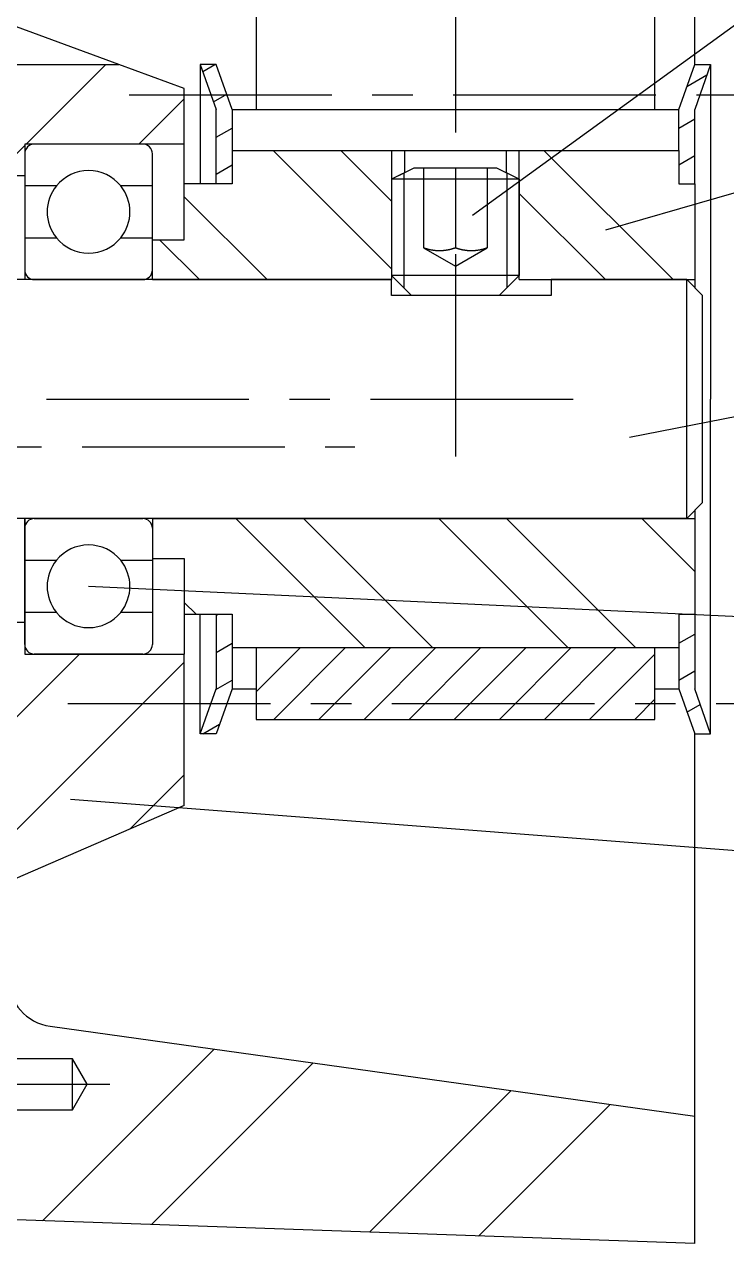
# Model space of a CAD drawing. Header units: millimetres. Extents: x 1 to 584, y 10 to 410.
# Drawn here: x 438.5 to 482.6, y 106.5 to 183 of the extents above; entities that cross this region are included whole.
import ezdxf

# ---------------------------------------------------------------- set-up
doc = ezdxf.new("R2010")
doc.units = ezdxf.units.MM
doc.linetypes.add('CENTERX2', pattern=[20.32, 12.7, -2.54, 2.54, -2.54])
for name, color, linetype in [('PIECE26', 179, 'Continuous'), ('PIECE27', 179, 'Continuous'), ('PIECE35', 179, 'Continuous'), ('PIECE8', 179, 'Continuous'), ('PIECE_29_', 179, 'Continuous'), ('PIECE_31_', 179, 'Continuous'), ('PIECE_6_', 179, 'Continuous'), ('PIECE_9_', 179, 'Continuous'), ('REP╚RES', 179, 'Continuous')]:
    doc.layers.add(name, color=color, linetype=linetype)

msp = doc.modelspace()

# ---------------------------------------------------------------- linework, layer by layer
at = {"layer": 'PIECE26', "color": 7}
for p, q in [((450.554, 180.534), (449.554, 180.534)), ((449.554, 180.534), (450.554, 177.709)), ((449.554, 180.534), (449.554, 173.034)), ((449.708, 180.098), (450.464, 180.534)), ((451.554, 177.709), (450.554, 180.534)), ((479.554, 177.709), (480.554, 180.534)), ((480.063, 179.148), (481.32, 179.874)), ((480.554, 180.534), (481.554, 180.534)), ((481.554, 180.534), (480.554, 177.709)), ((481.554, 180.534), (481.554, 159.534)), ((450.387, 178.181), (451.217, 178.66)), ((450.554, 173.034), (450.554, 177.709)), ((451.554, 177.709), (451.554, 175.133)), ((451.554, 177.709), (479.554, 177.709)), ((479.554, 175.133), (479.554, 177.709)), ((480.554, 173.034), (480.554, 177.709)), ((479.554, 176.545), (480.554, 177.122)), ((450.554, 175.968), (451.554, 176.545)), ((451.554, 175.133), (451.554, 173.034)), ((451.554, 175.133), (462.354, 175.133)), ((454.136, 175.133), (461.554, 167.715)), ((458.379, 175.133), (461.554, 171.958)), ((461.554, 175.133), (461.554, 173.334)), ((462.354, 175.133), (462.354, 173.734)), ((462.354, 175.133), (468.754, 175.133)), ((468.754, 173.734), (468.754, 175.133)), ((468.754, 175.133), (479.554, 175.133)), ((469.554, 173.334), (469.554, 175.133)), ((471.107, 175.133), (479.205, 167.034)), ((479.554, 175.133), (479.554, 173.034)), ((479.554, 174.236), (480.554, 174.813)), ((450.554, 173.658), (451.554, 174.236)), ((462.354, 173.734), (461.554, 173.334)), ((469.554, 173.334), (468.754, 173.734)), ((448.554, 169.534), (448.554, 173.034)), ((449.554, 173.034), (448.554, 173.034)), ((450.554, 173.034), (449.554, 173.034)), ((451.554, 173.034), (450.554, 173.034)), ((461.554, 173.334), (461.554, 167.034)), ((469.554, 167.034), (469.554, 173.334)), ((479.554, 173.034), (480.554, 173.034)), ((480.554, 173.034), (480.554, 167.034)), ((448.554, 172.23), (453.749, 167.034)), ((469.554, 172.443), (474.963, 167.034)), ((446.554, 167.034), (446.554, 169.534)), ((446.554, 169.534), (448.554, 169.534)), ((447.007, 169.534), (449.507, 167.034)), ((446.554, 167.034), (461.554, 167.034)), ((469.554, 167.034), (480.554, 167.034)), ((480.554, 167.034), (480.554, 166.534)), ((481.554, 138.534), (481.554, 159.534)), ((480.554, 152.534), (480.554, 152.034)), ((446.554, 152.034), (446.554, 149.534)), ((446.554, 152.034), (480.554, 152.034)), ((451.779, 152.034), (459.877, 143.936)), ((456.021, 152.034), (464.12, 143.936)), ((464.507, 152.034), (472.605, 143.936)), ((468.749, 152.034), (476.848, 143.936)), ((477.235, 152.034), (480.554, 148.715)), ((480.554, 152.034), (480.554, 146.034)), ((446.554, 149.534), (448.554, 149.534)), ((448.554, 149.534), (448.554, 146.034)), ((448.554, 146.774), (449.294, 146.034)), ((448.554, 146.034), (450.554, 146.034)), ((449.554, 138.534), (449.554, 146.034)), ((450.554, 146.034), (450.554, 141.359)), ((450.554, 146.034), (451.554, 146.034)), ((450.554, 145.945), (450.708, 146.034)), ((451.554, 146.034), (451.554, 143.936)), ((479.554, 146.034), (479.554, 143.936)), ((479.554, 146.034), (480.554, 146.034)), ((480.554, 146.034), (480.554, 141.359)), ((479.554, 144.213), (480.554, 144.791)), ((450.554, 143.636), (451.554, 144.213)), ((451.554, 143.936), (451.554, 141.359)), ((451.554, 143.936), (479.554, 143.936)), ((479.554, 143.936), (479.554, 141.359)), ((479.554, 141.904), (480.554, 142.481)), ((450.539, 141.318), (451.554, 141.904)), ((449.554, 138.534), (450.554, 141.359)), ((451.554, 141.359), (450.554, 138.534)), ((451.554, 141.359), (453.054, 141.359)), ((478.054, 141.359), (479.554, 141.359)), ((479.554, 141.359), (480.554, 138.534)), ((481.554, 138.534), (480.554, 141.359)), ((480.072, 139.894), (480.903, 140.373)), ((450.554, 138.534), (449.554, 138.534)), ((449.718, 138.534), (450.768, 139.141)), ((480.554, 138.534), (481.554, 138.534))]:
    msp.add_line(p, q, dxfattribs=at)
at = {"layer": 'PIECE26', "color": 7, "linetype": 'CENTERX2'}
for p, q in [((445.1, 178.633), (485.912, 178.633)), ((441.257, 140.436), (486.637, 140.436))]:
    msp.add_line(p, q, dxfattribs=at)
at = {"layer": 'PIECE27', "color": 7}
for p, q in [((445.954, 175.534), (439.154, 175.534)), ((438.554, 174.934), (438.554, 172.919)), ((446.554, 172.919), (446.554, 174.934)), ((438.554, 172.919), (438.554, 169.65)), ((440.54, 172.919), (438.554, 172.919)), ((446.554, 172.919), (444.568, 172.919)), ((446.554, 169.65), (446.554, 172.919)), ((438.554, 169.65), (438.554, 167.634)), ((438.554, 169.65), (440.54, 169.65)), ((444.568, 169.65), (446.554, 169.65)), ((446.554, 167.634), (446.554, 169.65)), ((438.554, 167.634), (438.554, 167.034)), ((446.554, 167.034), (446.554, 167.634)), ((439.154, 167.034), (445.954, 167.034)), ((438.554, 151.434), (438.554, 152.034)), ((439.154, 152.034), (445.954, 152.034)), ((446.554, 152.034), (446.554, 151.434)), ((438.554, 149.419), (438.554, 151.434)), ((446.554, 151.434), (446.554, 149.419)), ((438.554, 146.15), (438.554, 149.419)), ((438.554, 149.419), (440.54, 149.419)), ((444.568, 149.419), (446.554, 149.419)), ((446.554, 149.419), (446.554, 146.15)), ((438.554, 144.134), (438.554, 146.15)), ((440.54, 146.15), (438.554, 146.15)), ((446.554, 146.15), (444.568, 146.15)), ((446.554, 146.15), (446.554, 144.134)), ((445.954, 143.534), (439.154, 143.534))]:
    msp.add_line(p, q, dxfattribs=at)
for centre, radius, start, end in [((439.154, 174.934), 0.6, 90, 180), ((445.954, 174.934), 0.6, 0, 90), ((445.954, 174.934), 0.6, 0, 90), ((442.554, 171.284), 2.594, 39.06289, 140.93711), ((442.554, 171.284), 2.594, 140.93711, 219.06289), ((442.554, 171.284), 2.594, 320.93711, 39.06289), ((442.554, 171.284), 2.594, 219.06289, 320.93711), ((439.154, 167.634), 0.6, 180, 270), ((445.954, 167.634), 0.6, 270, 0), ((439.154, 151.434), 0.6, 90, 180), ((445.954, 151.434), 0.6, 0, 90), ((442.554, 147.784), 2.594, 39.06289, 140.93711), ((442.554, 147.784), 2.594, 140.93711, 219.06289), ((442.554, 147.784), 2.594, 320.93711, 39.06289), ((442.554, 147.784), 2.594, 219.06289, 320.93711), ((439.154, 144.134), 0.6, 180, 270), ((445.954, 144.134), 0.6, 270, 0), ((445.954, 144.134), 0.6, 270, 0)]:
    msp.add_arc(centre, radius, start, end, dxfattribs=at)
at = {"layer": 'PIECE35', "color": 7}
for p, q in [((462.954, 174.034), (461.554, 173.334)), ((462.32, 173.718), (462.32, 166.518)), ((468.154, 174.034), (462.954, 174.034)), ((463.554, 174.034), (463.554, 169.034)), ((465.554, 174.034), (465.554, 169.034)), ((467.554, 174.034), (467.554, 169.034)), ((469.554, 173.334), (468.154, 174.034)), ((468.787, 173.718), (468.787, 166.518)), ((469.554, 173.334), (461.554, 173.334)), ((461.554, 173.334), (461.554, 167.284)), ((469.554, 173.334), (469.554, 167.284)), ((463.554, 169.034), (465.554, 167.88)), ((463.554, 169.034), (463.576, 169.026)), ((463.576, 169.026), (463.599, 169.019)), ((463.599, 169.019), (463.621, 169.011)), ((463.621, 169.011), (463.644, 169.004)), ((463.644, 169.004), (463.666, 168.997)), ((463.666, 168.997), (463.689, 168.99)), ((463.689, 168.99), (463.711, 168.983)), ((463.711, 168.983), (463.733, 168.976)), ((463.733, 168.976), (463.756, 168.969)), ((463.756, 168.969), (463.778, 168.963)), ((463.778, 168.963), (463.801, 168.957)), ((463.801, 168.957), (463.823, 168.951)), ((463.823, 168.951), (463.846, 168.945)), ((463.846, 168.945), (463.868, 168.94)), ((463.868, 168.94), (463.891, 168.934)), ((463.891, 168.934), (463.913, 168.929)), ((463.913, 168.929), (463.936, 168.924)), ((463.936, 168.924), (463.958, 168.919)), ((463.958, 168.919), (463.981, 168.914)), ((463.981, 168.914), (464.003, 168.91)), ((464.003, 168.91), (464.026, 168.906)), ((464.026, 168.906), (464.048, 168.901)), ((464.048, 168.901), (464.071, 168.897)), ((464.071, 168.897), (464.093, 168.894)), ((464.093, 168.894), (464.115, 168.89)), ((464.115, 168.89), (464.138, 168.887)), ((464.138, 168.887), (464.16, 168.883)), ((464.16, 168.883), (464.183, 168.88)), ((464.183, 168.88), (464.205, 168.877)), ((464.205, 168.877), (464.228, 168.875)), ((464.228, 168.875), (464.25, 168.872)), ((464.25, 168.872), (464.273, 168.87)), ((464.273, 168.87), (464.295, 168.868)), ((464.295, 168.868), (464.318, 168.866)), ((464.318, 168.866), (464.34, 168.864)), ((464.34, 168.864), (464.363, 168.862)), ((464.363, 168.862), (464.385, 168.861)), ((464.385, 168.861), (464.408, 168.86)), ((464.408, 168.86), (464.43, 168.859)), ((464.43, 168.859), (464.453, 168.858)), ((464.453, 168.858), (464.475, 168.857)), ((464.475, 168.857), (464.498, 168.856)), ((464.498, 168.856), (464.52, 168.856)), ((464.52, 168.856), (464.542, 168.856)), ((464.542, 168.856), (464.565, 168.856)), ((464.565, 168.856), (464.587, 168.856)), ((464.587, 168.856), (464.61, 168.856)), ((464.61, 168.856), (464.632, 168.857)), ((464.632, 168.857), (464.655, 168.858)), ((464.655, 168.858), (464.677, 168.859)), ((464.677, 168.859), (464.7, 168.86)), ((464.7, 168.86), (464.722, 168.861)), ((464.722, 168.861), (464.745, 168.862)), ((464.745, 168.862), (464.767, 168.864)), ((464.767, 168.864), (464.79, 168.866)), ((464.79, 168.866), (464.812, 168.868)), ((464.812, 168.868), (464.835, 168.87)), ((464.835, 168.87), (464.857, 168.872)), ((464.857, 168.872), (464.88, 168.875)), ((464.88, 168.875), (464.902, 168.877)), ((464.902, 168.877), (464.924, 168.88)), ((464.924, 168.88), (464.947, 168.883)), ((464.947, 168.883), (464.969, 168.887)), ((464.969, 168.887), (464.992, 168.89)), ((464.992, 168.89), (465.014, 168.894)), ((465.014, 168.894), (465.037, 168.897)), ((465.037, 168.897), (465.059, 168.901)), ((465.059, 168.901), (465.082, 168.906)), ((465.082, 168.906), (465.104, 168.91)), ((465.104, 168.91), (465.127, 168.914)), ((465.127, 168.914), (465.149, 168.919)), ((465.149, 168.919), (465.172, 168.924)), ((465.172, 168.924), (465.194, 168.929)), ((465.194, 168.929), (465.217, 168.934)), ((465.217, 168.934), (465.239, 168.94)), ((465.239, 168.94), (465.262, 168.945)), ((465.262, 168.945), (465.284, 168.951)), ((465.284, 168.951), (465.306, 168.957)), ((465.306, 168.957), (465.329, 168.963)), ((465.329, 168.963), (465.351, 168.969)), ((465.351, 168.969), (465.374, 168.976)), ((465.374, 168.976), (465.396, 168.983)), ((465.396, 168.983), (465.419, 168.99)), ((465.419, 168.99), (465.441, 168.997)), ((465.441, 168.997), (465.464, 169.004)), ((465.464, 169.004), (465.486, 169.011)), ((465.486, 169.011), (465.509, 169.019)), ((465.509, 169.019), (465.531, 169.026)), ((465.531, 169.026), (465.554, 169.034)), ((465.554, 167.88), (467.554, 169.034)), ((465.554, 169.034), (465.576, 169.026)), ((465.576, 169.026), (465.599, 169.019)), ((465.599, 169.019), (465.621, 169.011)), ((465.621, 169.011), (465.644, 169.004)), ((465.644, 169.004), (465.666, 168.997)), ((465.666, 168.997), (465.689, 168.99)), ((465.689, 168.99), (465.711, 168.983)), ((465.711, 168.983), (465.733, 168.976)), ((465.733, 168.976), (465.756, 168.969)), ((465.756, 168.969), (465.778, 168.963)), ((465.778, 168.963), (465.801, 168.957)), ((465.801, 168.957), (465.823, 168.951)), ((465.823, 168.951), (465.846, 168.945)), ((465.846, 168.945), (465.868, 168.94)), ((465.868, 168.94), (465.891, 168.934)), ((465.891, 168.934), (465.913, 168.929)), ((465.913, 168.929), (465.936, 168.924)), ((465.936, 168.924), (465.958, 168.919)), ((465.958, 168.919), (465.981, 168.914)), ((465.981, 168.914), (466.003, 168.91)), ((466.003, 168.91), (466.026, 168.906)), ((466.026, 168.906), (466.048, 168.901)), ((466.048, 168.901), (466.071, 168.897)), ((466.071, 168.897), (466.093, 168.894)), ((466.093, 168.894), (466.115, 168.89)), ((466.115, 168.89), (466.138, 168.887)), ((466.138, 168.887), (466.16, 168.883)), ((466.16, 168.883), (466.183, 168.88)), ((466.183, 168.88), (466.205, 168.877)), ((466.205, 168.877), (466.228, 168.875)), ((466.228, 168.875), (466.25, 168.872)), ((466.25, 168.872), (466.273, 168.87)), ((466.273, 168.87), (466.295, 168.868)), ((466.295, 168.868), (466.318, 168.866)), ((466.318, 168.866), (466.34, 168.864)), ((466.34, 168.864), (466.363, 168.862)), ((466.363, 168.862), (466.385, 168.861)), ((466.385, 168.861), (466.408, 168.86)), ((466.408, 168.86), (466.43, 168.859)), ((466.43, 168.859), (466.453, 168.858)), ((466.453, 168.858), (466.475, 168.857)), ((466.475, 168.857), (466.498, 168.856)), ((466.498, 168.856), (466.52, 168.856)), ((466.52, 168.856), (466.542, 168.856)), ((466.542, 168.856), (466.565, 168.856)), ((466.565, 168.856), (466.587, 168.856)), ((466.587, 168.856), (466.61, 168.856)), ((466.61, 168.856), (466.632, 168.857)), ((466.632, 168.857), (466.655, 168.858)), ((466.655, 168.858), (466.677, 168.859)), ((466.677, 168.859), (466.7, 168.86)), ((466.7, 168.86), (466.722, 168.861)), ((466.722, 168.861), (466.745, 168.862)), ((466.745, 168.862), (466.767, 168.864)), ((466.767, 168.864), (466.79, 168.866)), ((466.79, 168.866), (466.812, 168.868)), ((466.812, 168.868), (466.835, 168.87)), ((466.835, 168.87), (466.857, 168.872)), ((466.857, 168.872), (466.88, 168.875)), ((466.88, 168.875), (466.902, 168.877)), ((466.902, 168.877), (466.924, 168.88)), ((466.924, 168.88), (466.947, 168.883)), ((466.947, 168.883), (466.969, 168.887)), ((466.969, 168.887), (466.992, 168.89)), ((466.992, 168.89), (467.014, 168.894)), ((467.014, 168.894), (467.037, 168.897)), ((467.037, 168.897), (467.059, 168.901)), ((467.059, 168.901), (467.082, 168.906)), ((467.082, 168.906), (467.104, 168.91)), ((467.104, 168.91), (467.127, 168.914)), ((467.127, 168.914), (467.149, 168.919)), ((467.149, 168.919), (467.172, 168.924)), ((467.172, 168.924), (467.194, 168.929)), ((467.194, 168.929), (467.217, 168.934)), ((467.217, 168.934), (467.239, 168.94)), ((467.239, 168.94), (467.262, 168.945)), ((467.262, 168.945), (467.284, 168.951)), ((467.284, 168.951), (467.306, 168.957)), ((467.306, 168.957), (467.329, 168.963)), ((467.329, 168.963), (467.351, 168.969)), ((467.351, 168.969), (467.374, 168.976)), ((467.374, 168.976), (467.396, 168.983)), ((467.396, 168.983), (467.419, 168.99)), ((467.419, 168.99), (467.441, 168.997)), ((467.441, 168.997), (467.464, 169.004)), ((467.464, 169.004), (467.486, 169.011)), ((467.486, 169.011), (467.509, 169.019)), ((467.509, 169.019), (467.531, 169.026)), ((467.531, 169.026), (467.554, 169.034)), ((462.804, 166.034), (461.554, 167.284)), ((469.554, 167.284), (461.554, 167.284)), ((469.554, 167.284), (468.304, 166.034)), ((468.304, 166.034), (462.804, 166.034))]:
    msp.add_line(p, q, dxfattribs=at)
at = {"layer": 'PIECE8', "color": 7}
for p, q in [((480.554, 180.534), (480.554, 206.298)), ((480.554, 114.534), (480.554, 138.534)), ((440.139, 120.174), (480.554, 114.534)), ((439.663, 107.962), (450.438, 118.737)), ((441.554, 118.134), (430.054, 118.134)), ((442.477, 116.534), (441.554, 118.134)), ((441.554, 114.934), (441.554, 118.134)), ((446.496, 107.724), (456.643, 117.871)), ((441.554, 114.934), (442.477, 116.534)), ((460.161, 107.247), (469.053, 116.139)), ((430.054, 114.934), (441.554, 114.934)), ((466.993, 107.008), (475.259, 115.273)), ((480.554, 106.534), (480.554, 114.534)), ((480.554, 106.534), (421.554, 108.595))]:
    msp.add_line(p, q, dxfattribs=at)
msp.add_arc((440.554, 123.145), 3, 180, 262.05653, dxfattribs=at)
at = {"layer": 'PIECE_29_', "color": 7}
for p, q in [((461.554, 167.034), (429.73, 167.034)), ((461.554, 166.034), (461.554, 167.034)), ((480.054, 167.034), (471.554, 167.034)), ((471.554, 167.034), (471.554, 166.034)), ((480.054, 167.034), (481.054, 166.034)), ((480.054, 152.034), (480.054, 167.034)), ((471.554, 166.034), (461.554, 166.034)), ((481.054, 153.034), (481.054, 166.034)), ((480.054, 152.034), (481.054, 153.034)), ((480.054, 152.034), (428.522, 152.034))]:
    msp.add_line(p, q, dxfattribs=at)
at = {"layer": 'PIECE_31_', "color": 7}
for p, q in [((444.458, 180.534), (425.554, 187.458)), ((397.054, 180.534), (444.458, 180.534)), ((438.641, 175.534), (443.641, 180.534)), ((448.554, 179.034), (444.458, 180.534)), ((445.712, 175.534), (448.554, 178.376)), ((448.554, 175.534), (448.554, 179.034)), ((436.641, 173.534), (438.554, 175.447)), ((448.554, 175.534), (438.554, 175.534)), ((438.554, 175.534), (438.554, 173.534)), ((448.554, 173.034), (448.554, 175.534)), ((438.554, 173.534), (425.554, 173.534)), ((438.554, 173.534), (438.554, 167.034)), ((438.554, 152.034), (438.554, 145.534)), ((425.554, 145.534), (438.554, 145.534)), ((438.554, 145.534), (438.554, 143.534)), ((448.554, 146.034), (448.554, 143.534)), ((422.496, 124.034), (441.996, 143.534)), ((438.554, 143.534), (448.554, 143.534)), ((448.554, 134.034), (448.554, 143.534)), ((432.655, 127.122), (448.554, 143.021)), ((445.165, 132.561), (448.554, 135.95)), ((448.554, 134.034), (425.554, 124.034))]:
    msp.add_line(p, q, dxfattribs=at)
at = {"layer": 'PIECE_6_', "color": 7}
for p, q in [((453.054, 187.585), (453.054, 177.709)), ((478.054, 177.709), (478.054, 187.585)), ((453.054, 143.936), (453.054, 139.436)), ((453.054, 143.936), (478.054, 143.936)), ((453.054, 141.152), (455.838, 143.936)), ((454.166, 139.436), (458.666, 143.936)), ((456.995, 139.436), (461.495, 143.936)), ((459.823, 139.436), (464.323, 143.936)), ((462.652, 139.436), (467.152, 143.936)), ((465.48, 139.436), (469.98, 143.936)), ((468.308, 139.436), (472.808, 143.936)), ((471.137, 139.436), (475.637, 143.936)), ((478.054, 139.436), (478.054, 143.936)), ((473.965, 139.436), (478.054, 143.524)), ((476.794, 139.436), (478.054, 140.696)), ((453.054, 139.436), (478.054, 139.436))]:
    msp.add_line(p, q, dxfattribs=at)
at = {"layer": 'PIECE_9_', "color": 7, "linetype": 'CENTERX2'}
for p, q in [((465.554, 188.956), (465.554, 154.717)), ((236.708, 159.534), (474.533, 159.534)), ((381.192, 156.534), (459.247, 156.534)), ((397.297, 116.534), (443.884, 116.534))]:
    msp.add_line(p, q, dxfattribs=at)
at = {"layer": 'REP╚RES', "color": 7}
for p, q in [((466.634, 171.072), (493.275, 190.422)), ((474.976, 170.153), (493.275, 175.422)), ((476.459, 157.146), (493.275, 160.422)), ((442.554, 147.784), (493.275, 145.422)), ((441.422, 134.418), (493.275, 130.422))]:
    msp.add_line(p, q, dxfattribs=at)

doc.saveas('drawing.dxf')
